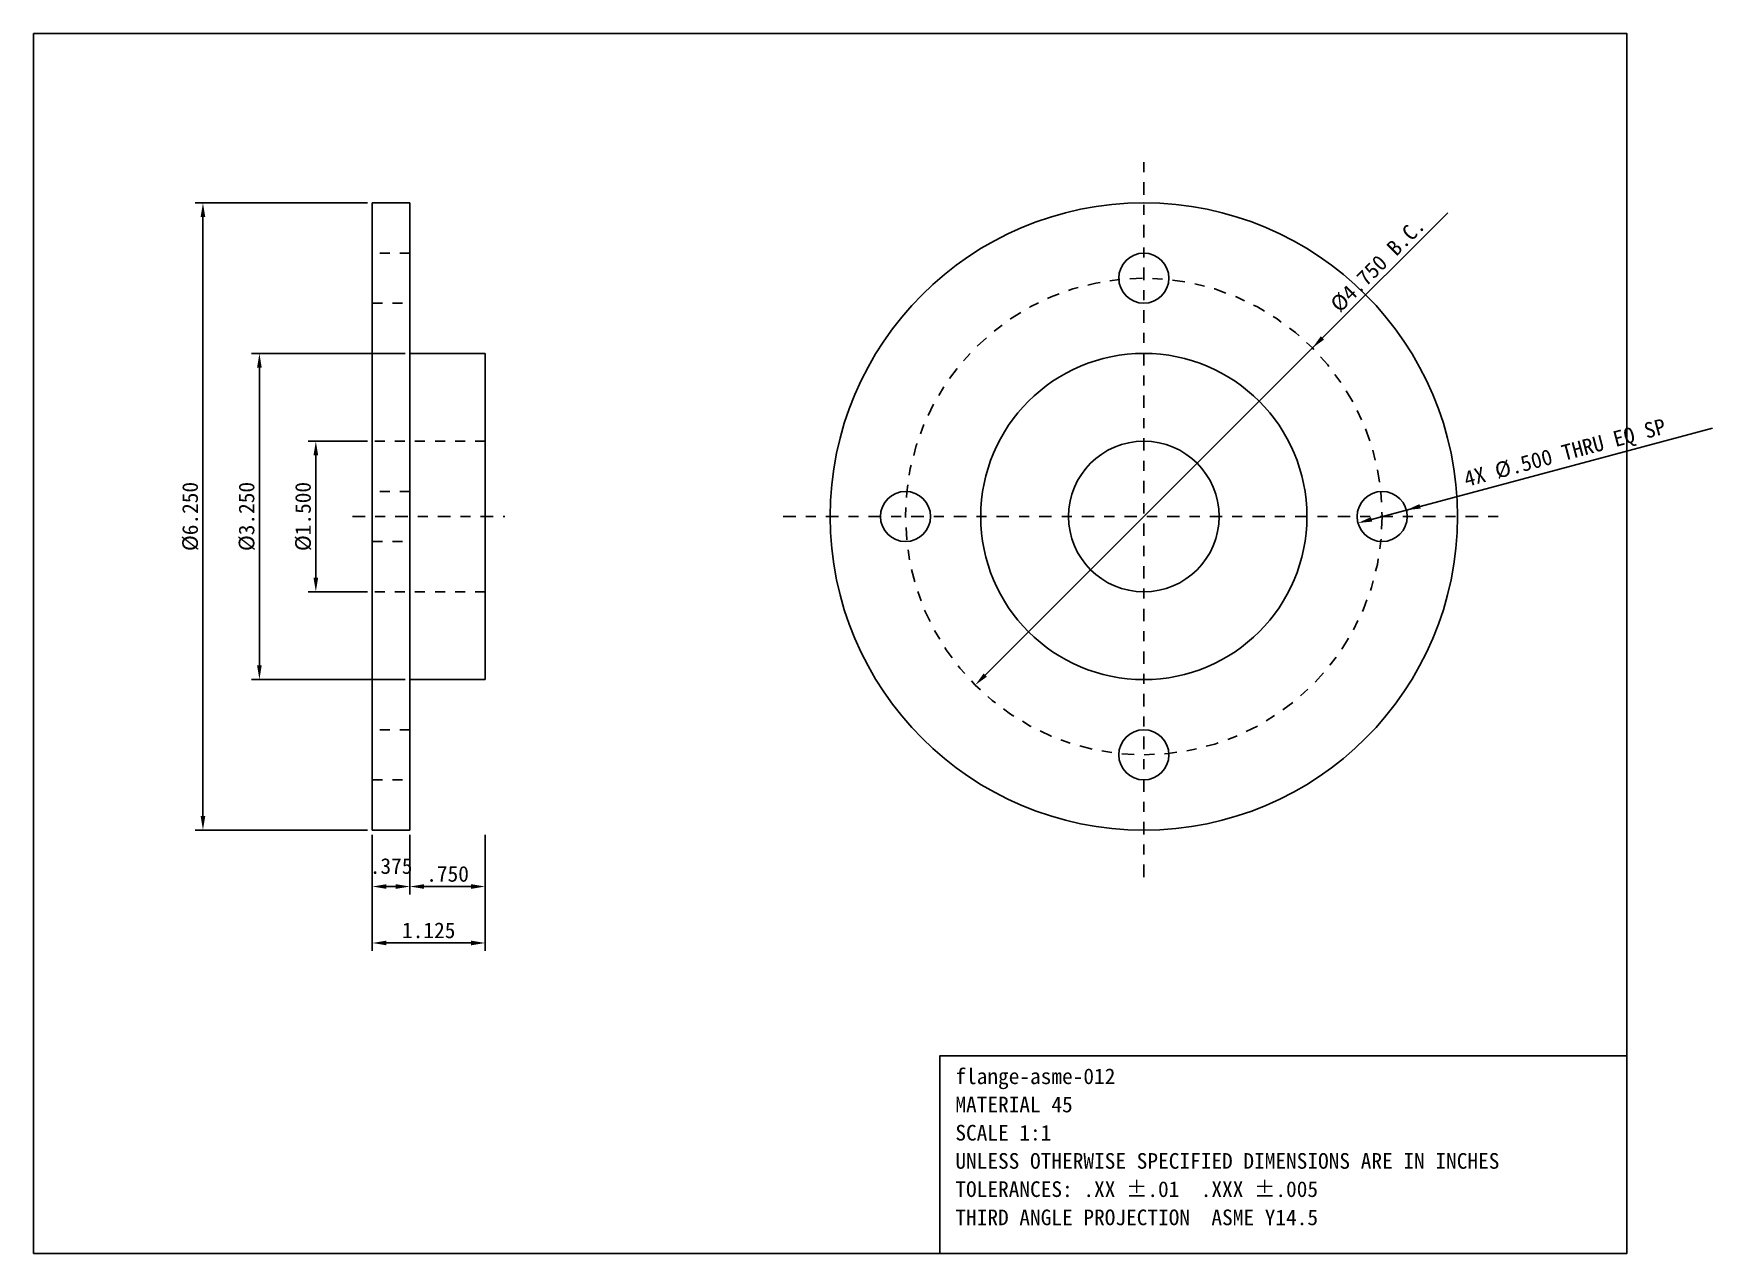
# Model space of a CAD drawing. Header units: inches. Extents: x -3.4 to 13.4, y -7.3 to 4.8.
import ezdxf

# ---------------------------------------------------------------- set-up
doc = ezdxf.new("R2010")
doc.units = ezdxf.units.IN
doc.header["$MEASUREMENT"] = 0
doc.linetypes.add('CENTER', pattern=[0.1875, 0.125, -0.023438, 0.015625, -0.023438])
doc.linetypes.add('DASHED', pattern=[0.057813, 0.039062, -0.01875])
for name, color, linetype in [('中心线', 1, 'CENTER'), ('尺寸线', 3, 'CONTINUOUS'), ('文字', 7, 'CONTINUOUS'), ('虚线', 7, 'DASHED'), ('轮廓线', 7, 'CONTINUOUS')]:
    doc.layers.add(name, color=color, linetype=linetype)
doc.styles.add('CN', font='simsun.ttc')
doc.dimstyles.get("Standard").update_dxf_attribs({"dimtxt": 0.15625, "dimasz": 0.140625, "dimexe": 0.078125, "dimexo": 0.046875, "dimgap": 0.046875, "dimtad": 1, "dimdec": 3, "dimzin": 4, "dimdsep": 46, "dimtxsty": 'CN', "dimcen": 2.5, "dimazin": 3, "dimtfac": 1, "dimtmove": 0, "dimatfit": 3})

msp = doc.modelspace()

# ---------------------------------------------------------------- linework, layer by layer
at = {"layer": '中心线'}
for p, q in [((7.6875, -3.5937), (7.6875, 3.5937)), ((-0.1969, 0), (1.3219, 0)), ((4.0938, 0), (11.2812, 0))]:
    msp.add_line(p, q, dxfattribs=at)
msp.add_circle((7.6875, 0), 2.375, dxfattribs=at)
at = {"layer": '虚线'}
for p, q in [((0.375, 2.625), (0, 2.625)), ((0, 2.125), (0.375, 2.125)), ((1.125, 0.75), (0, 0.75)), ((0.375, 0.25), (0, 0.25)), ((0, -0.25), (0.375, -0.25)), ((1.125, -0.75), (0, -0.75)), ((0.375, -2.125), (0, -2.125)), ((0, -2.625), (0.375, -2.625))]:
    msp.add_line(p, q, dxfattribs=at)
for points in [[(0, -3.125), (0, -3.0793), (0, -3.0081), (0, -2.8733), (0, -2.6914), (0, -2.4742), (0, -2.1958), (0, -1.899), (0, -1.5534), (0, -1.1908), (0, -0.8055), (0, -0.4056), (0, 0), (0, 0.4056), (0, 0.8055), (0, 1.1908), (0, 1.5534), (0, 1.899), (0, 2.1958), (0, 2.4742), (0, 2.6914), (0, 2.8733), (0, 3.0081), (0, 3.0793), (0, 3.125)], [(0.375, -3.125), (0.375, -3.0793), (0.375, -3.0081), (0.375, -2.8733), (0.375, -2.6914), (0.375, -2.4742), (0.375, -2.1958), (0.375, -1.899), (0.375, -1.5534), (0.375, -1.1908), (0.375, -0.8055), (0.375, -0.4056), (0.375, 0), (0.375, 0.4056), (0.375, 0.8055), (0.375, 1.1908), (0.375, 1.5534), (0.375, 1.899), (0.375, 2.1958), (0.375, 2.4742), (0.375, 2.6914), (0.375, 2.8733), (0.375, 3.0081), (0.375, 3.0793), (0.375, 3.125)], [(0, 2.125), (0, 2.1287), (0, 2.1343), (0, 2.1451), (0, 2.1597), (0, 2.1771), (0, 2.1993), (0, 2.2231), (0, 2.2507), (0, 2.2797), (0, 2.3106), (0, 2.3425), (0, 2.375), (0, 2.4075), (0, 2.4394), (0, 2.4703), (0, 2.4993), (0, 2.5269), (0, 2.5507), (0, 2.5729), (0, 2.5903), (0, 2.6049), (0, 2.6157), (0, 2.6213), (0, 2.625)], [(0, 2.625), (0, 2.6213), (0, 2.6157), (0, 2.6049), (0, 2.5903), (0, 2.5729), (0, 2.5507), (0, 2.5269), (0, 2.4993), (0, 2.4703), (0, 2.4394), (0, 2.4075), (0, 2.375), (0, 2.3425), (0, 2.3106), (0, 2.2797), (0, 2.2507), (0, 2.2231), (0, 2.1993), (0, 2.1771), (0, 2.1597), (0, 2.1451), (0, 2.1343), (0, 2.1287), (0, 2.125)], [(0.375, 2.125), (0.375, 2.1287), (0.375, 2.1343), (0.375, 2.1451), (0.375, 2.1597), (0.375, 2.1771), (0.375, 2.1993), (0.375, 2.2231), (0.375, 2.2507), (0.375, 2.2797), (0.375, 2.3106), (0.375, 2.3425), (0.375, 2.375), (0.375, 2.4075), (0.375, 2.4394), (0.375, 2.4703), (0.375, 2.4993), (0.375, 2.5269), (0.375, 2.5507), (0.375, 2.5729), (0.375, 2.5903), (0.375, 2.6049), (0.375, 2.6157), (0.375, 2.6213), (0.375, 2.625)], [(0.375, 2.625), (0.375, 2.6213), (0.375, 2.6157), (0.375, 2.6049), (0.375, 2.5903), (0.375, 2.5729), (0.375, 2.5507), (0.375, 2.5269), (0.375, 2.4993), (0.375, 2.4703), (0.375, 2.4394), (0.375, 2.4075), (0.375, 2.375), (0.375, 2.3425), (0.375, 2.3106), (0.375, 2.2797), (0.375, 2.2507), (0.375, 2.2231), (0.375, 2.1993), (0.375, 2.1771), (0.375, 2.1597), (0.375, 2.1451), (0.375, 2.1343), (0.375, 2.1287), (0.375, 2.125)], [(0.375, -1.625), (0.375, -1.6012), (0.375, -1.5642), (0.375, -1.4941), (0.375, -1.3995), (0.375, -1.2866), (0.375, -1.1418), (0.375, -0.9875), (0.375, -0.8078), (0.375, -0.6192), (0.375, -0.4188), (0.375, -0.2109), (0.375, 0), (0.375, 0.2109), (0.375, 0.4188), (0.375, 0.6192), (0.375, 0.8078), (0.375, 0.9875), (0.375, 1.1418), (0.375, 1.2866), (0.375, 1.3995), (0.375, 1.4941), (0.375, 1.5642), (0.375, 1.6012), (0.375, 1.625)], [(0.375, 1.625), (0.375, 1.6012), (0.375, 1.5642), (0.375, 1.4941), (0.375, 1.3995), (0.375, 1.2866), (0.375, 1.1418), (0.375, 0.9875), (0.375, 0.8078), (0.375, 0.6192), (0.375, 0.4188), (0.375, 0.2109), (0.375, 0), (0.375, -0.2109), (0.375, -0.4188), (0.375, -0.6192), (0.375, -0.8078), (0.375, -0.9875), (0.375, -1.1418), (0.375, -1.2866), (0.375, -1.3995), (0.375, -1.4941), (0.375, -1.5642), (0.375, -1.6012), (0.375, -1.625)], [(1.125, -1.625), (1.125, -1.6012), (1.125, -1.5642), (1.125, -1.4941), (1.125, -1.3995), (1.125, -1.2866), (1.125, -1.1418), (1.125, -0.9875), (1.125, -0.8078), (1.125, -0.6192), (1.125, -0.4188), (1.125, -0.2109), (1.125, 0), (1.125, 0.2109), (1.125, 0.4188), (1.125, 0.6192), (1.125, 0.8078), (1.125, 0.9875), (1.125, 1.1418), (1.125, 1.2866), (1.125, 1.3995), (1.125, 1.4941), (1.125, 1.5642), (1.125, 1.6012), (1.125, 1.625)], [(0, -0.75), (0, -0.739), (0, -0.722), (0, -0.6896), (0, -0.6459), (0, -0.5938), (0, -0.527), (0, -0.4558), (0, -0.3728), (0, -0.2858), (0, -0.1933), (0, -0.0974), (0, 0), (0, 0.0974), (0, 0.1933), (0, 0.2858), (0, 0.3728), (0, 0.4558), (0, 0.527), (0, 0.5938), (0, 0.6459), (0, 0.6896), (0, 0.722), (0, 0.739), (0, 0.75)], [(0, 0.75), (0, 0.739), (0, 0.722), (0, 0.6896), (0, 0.6459), (0, 0.5938), (0, 0.527), (0, 0.4558), (0, 0.3728), (0, 0.2858), (0, 0.1933), (0, 0.0974), (0, 0), (0, -0.0974), (0, -0.1933), (0, -0.2858), (0, -0.3728), (0, -0.4558), (0, -0.527), (0, -0.5938), (0, -0.6459), (0, -0.6896), (0, -0.722), (0, -0.739), (0, -0.75)], [(1.125, -0.75), (1.125, -0.739), (1.125, -0.722), (1.125, -0.6896), (1.125, -0.6459), (1.125, -0.5938), (1.125, -0.527), (1.125, -0.4558), (1.125, -0.3728), (1.125, -0.2858), (1.125, -0.1933), (1.125, -0.0974), (1.125, 0), (1.125, 0.0974), (1.125, 0.1933), (1.125, 0.2858), (1.125, 0.3728), (1.125, 0.4558), (1.125, 0.527), (1.125, 0.5938), (1.125, 0.6459), (1.125, 0.6896), (1.125, 0.722), (1.125, 0.739), (1.125, 0.75)], [(1.125, 0.75), (1.125, 0.739), (1.125, 0.722), (1.125, 0.6896), (1.125, 0.6459), (1.125, 0.5938), (1.125, 0.527), (1.125, 0.4558), (1.125, 0.3728), (1.125, 0.2858), (1.125, 0.1933), (1.125, 0.0974), (1.125, 0), (1.125, -0.0974), (1.125, -0.1933), (1.125, -0.2858), (1.125, -0.3728), (1.125, -0.4558), (1.125, -0.527), (1.125, -0.5938), (1.125, -0.6459), (1.125, -0.6896), (1.125, -0.722), (1.125, -0.739), (1.125, -0.75)], [(0, -0.25), (0, -0.2463), (0, -0.2407), (0, -0.2299), (0, -0.2153), (0, -0.1979), (0, -0.1757), (0, -0.1519), (0, -0.1243), (0, -0.0953), (0, -0.0644), (0, -0.0325), (0, 0), (0, 0.0325), (0, 0.0644), (0, 0.0953), (0, 0.1243), (0, 0.1519), (0, 0.1757), (0, 0.1979), (0, 0.2153), (0, 0.2299), (0, 0.2407), (0, 0.2463), (0, 0.25)], [(0, 0.25), (0, 0.2463), (0, 0.2407), (0, 0.2299), (0, 0.2153), (0, 0.1979), (0, 0.1757), (0, 0.1519), (0, 0.1243), (0, 0.0953), (0, 0.0644), (0, 0.0325), (0, 0), (0, -0.0325), (0, -0.0644), (0, -0.0953), (0, -0.1243), (0, -0.1519), (0, -0.1757), (0, -0.1979), (0, -0.2153), (0, -0.2299), (0, -0.2407), (0, -0.2463), (0, -0.25)], [(0.375, -0.25), (0.375, -0.2463), (0.375, -0.2407), (0.375, -0.2299), (0.375, -0.2153), (0.375, -0.1979), (0.375, -0.1757), (0.375, -0.1519), (0.375, -0.1243), (0.375, -0.0953), (0.375, -0.0644), (0.375, -0.0325), (0.375, 0), (0.375, 0.0325), (0.375, 0.0644), (0.375, 0.0953), (0.375, 0.1243), (0.375, 0.1519), (0.375, 0.1757), (0.375, 0.1979), (0.375, 0.2153), (0.375, 0.2299), (0.375, 0.2407), (0.375, 0.2463), (0.375, 0.25)], [(0.375, 0.25), (0.375, 0.2463), (0.375, 0.2407), (0.375, 0.2299), (0.375, 0.2153), (0.375, 0.1979), (0.375, 0.1757), (0.375, 0.1519), (0.375, 0.1243), (0.375, 0.0953), (0.375, 0.0644), (0.375, 0.0325), (0.375, 0), (0.375, -0.0325), (0.375, -0.0644), (0.375, -0.0953), (0.375, -0.1243), (0.375, -0.1519), (0.375, -0.1757), (0.375, -0.1979), (0.375, -0.2153), (0.375, -0.2299), (0.375, -0.2407), (0.375, -0.2463), (0.375, -0.25)], [(0, -2.625), (0, -2.6213), (0, -2.6157), (0, -2.6049), (0, -2.5903), (0, -2.5729), (0, -2.5507), (0, -2.5269), (0, -2.4993), (0, -2.4703), (0, -2.4394), (0, -2.4075), (0, -2.375), (0, -2.3425), (0, -2.3106), (0, -2.2797), (0, -2.2507), (0, -2.2231), (0, -2.1993), (0, -2.1771), (0, -2.1597), (0, -2.1451), (0, -2.1343), (0, -2.1287), (0, -2.125)], [(0, -2.125), (0, -2.1287), (0, -2.1343), (0, -2.1451), (0, -2.1597), (0, -2.1771), (0, -2.1993), (0, -2.2231), (0, -2.2507), (0, -2.2797), (0, -2.3106), (0, -2.3425), (0, -2.375), (0, -2.4075), (0, -2.4394), (0, -2.4703), (0, -2.4993), (0, -2.5269), (0, -2.5507), (0, -2.5729), (0, -2.5903), (0, -2.6049), (0, -2.6157), (0, -2.6213), (0, -2.625)], [(0.375, -2.625), (0.375, -2.6213), (0.375, -2.6157), (0.375, -2.6049), (0.375, -2.5903), (0.375, -2.5729), (0.375, -2.5507), (0.375, -2.5269), (0.375, -2.4993), (0.375, -2.4703), (0.375, -2.4394), (0.375, -2.4075), (0.375, -2.375), (0.375, -2.3425), (0.375, -2.3106), (0.375, -2.2797), (0.375, -2.2507), (0.375, -2.2231), (0.375, -2.1993), (0.375, -2.1771), (0.375, -2.1597), (0.375, -2.1451), (0.375, -2.1343), (0.375, -2.1287), (0.375, -2.125)], [(0.375, -2.125), (0.375, -2.1287), (0.375, -2.1343), (0.375, -2.1451), (0.375, -2.1597), (0.375, -2.1771), (0.375, -2.1993), (0.375, -2.2231), (0.375, -2.2507), (0.375, -2.2797), (0.375, -2.3106), (0.375, -2.3425), (0.375, -2.375), (0.375, -2.4075), (0.375, -2.4394), (0.375, -2.4703), (0.375, -2.4993), (0.375, -2.5269), (0.375, -2.5507), (0.375, -2.5729), (0.375, -2.5903), (0.375, -2.6049), (0.375, -2.6157), (0.375, -2.6213), (0.375, -2.625)]]:
    msp.add_lwpolyline(points, dxfattribs=at)
at = {"layer": '轮廓线'}
for p, q in [((0, 3.125), (0.375, 3.125)), ((0.375, 1.625), (1.125, 1.625)), ((0.375, -1.625), (1.125, -1.625)), ((0, -3.125), (0.375, -3.125))]:
    msp.add_line(p, q, dxfattribs=at)
for points in [[(-3.375, -7.3438), (12.5, -7.3438), (12.5, 4.8125), (-3.375, 4.8125)], [(5.6531, -7.3438), (12.5, -7.3438), (12.5, -5.375), (5.6531, -5.375)]]:
    msp.add_lwpolyline(points, close=True, dxfattribs=at)
for points in [[(0, 3.125), (0, 3.0793), (0, 3.0081), (0, 2.8733), (0, 2.6914), (0, 2.4742), (0, 2.1958), (0, 1.899), (0, 1.5534), (0, 1.1908), (0, 0.8055), (0, 0.4056), (0, 0), (0, -0.4056), (0, -0.8055), (0, -1.1908), (0, -1.5534), (0, -1.899), (0, -2.1958), (0, -2.4742), (0, -2.6914), (0, -2.8733), (0, -3.0081), (0, -3.0793), (0, -3.125)], [(0.375, 3.125), (0.375, 3.0793), (0.375, 3.0081), (0.375, 2.8733), (0.375, 2.6914), (0.375, 2.4742), (0.375, 2.1958), (0.375, 1.899), (0.375, 1.5534), (0.375, 1.1908), (0.375, 0.8055), (0.375, 0.4056), (0.375, 0), (0.375, -0.4056), (0.375, -0.8055), (0.375, -1.1908), (0.375, -1.5534), (0.375, -1.899), (0.375, -2.1958), (0.375, -2.4742), (0.375, -2.6914), (0.375, -2.8733), (0.375, -3.0081), (0.375, -3.0793), (0.375, -3.125)], [(1.125, 1.625), (1.125, 1.6012), (1.125, 1.5642), (1.125, 1.4941), (1.125, 1.3995), (1.125, 1.2866), (1.125, 1.1418), (1.125, 0.9875), (1.125, 0.8078), (1.125, 0.6192), (1.125, 0.4188), (1.125, 0.2109), (1.125, 0), (1.125, -0.2109), (1.125, -0.4188), (1.125, -0.6192), (1.125, -0.8078), (1.125, -0.9875), (1.125, -1.1418), (1.125, -1.2866), (1.125, -1.3995), (1.125, -1.4941), (1.125, -1.5642), (1.125, -1.6012), (1.125, -1.625)]]:
    msp.add_lwpolyline(points, dxfattribs=at)
for centre, radius in [((7.6875, 0), 3.125), ((7.6875, 2.375), 0.25), ((7.6875, 0), 1.625), ((7.6875, 0), 0.75), ((5.3125, 0), 0.25), ((10.0625, 0), 0.25), ((7.6875, -2.375), 0.25)]:
    msp.add_circle(centre, radius, dxfattribs=at)

# ---------------------------------------------------------------- texts
at = {"layer": '文字', "style": 'CN'}
for s, p in [('flange-asme-012', (5.8094, -5.6562)), ('MATERIAL 45', (5.8094, -5.9375)), ('SCALE 1:1', (5.8094, -6.2188)), ('UNLESS OTHERWISE SPECIFIED DIMENSIONS ARE IN INCHES', (5.8094, -6.5)), ('TOLERANCES: .XX ±.01  .XXX ±.005', (5.8094, -6.7812)), ('THIRD ANGLE PROJECTION  ASME Y14.5', (5.8094, -7.0625))]:
    msp.add_text(s, height=0.15625, dxfattribs=at).set_placement(p)

# ---------------------------------------------------------------- dimensions: what is measured, and where the dimension line sits
at = {"layer": '尺寸线'}
for base, p1, p2 in [((-1.6875, -3.125), (0, -3.125), (0, 3.125)), ((-1.125, -1.625), (0.375, -1.625), (0.375, 1.625)), ((-0.5625, -0.75), (0, -0.75), (0, 0.75))]:
    msp.add_linear_dim(base=base, p1=p1, p2=p2, angle=90, text='%%c<>', dimstyle='Standard', dxfattribs=at).render()
for p1, p2, text in [((6.0081, -1.6794), (9.3669, 1.6794), '<> B.C.'), ((9.821, -0.0647), (10.304, 0.0647), '4X <> THRU EQ SP')]:
    msp.add_diameter_dim_2p(p1=p1, p2=p2, text=text, dimstyle='Standard', dxfattribs=at).render()
for base, p1, p2 in [((0, -3.6875), (0, -3.125), (0.375, -3.125)), ((0, -4.25), (0, -3.125), (1.125, -3.125)), ((0.375, -3.6875), (0.375, -3.125), (1.125, -3.125))]:
    msp.add_linear_dim(base=base, p1=p1, p2=p2, dimstyle='Standard', dxfattribs=at).render()

doc.saveas('drawing.dxf')
